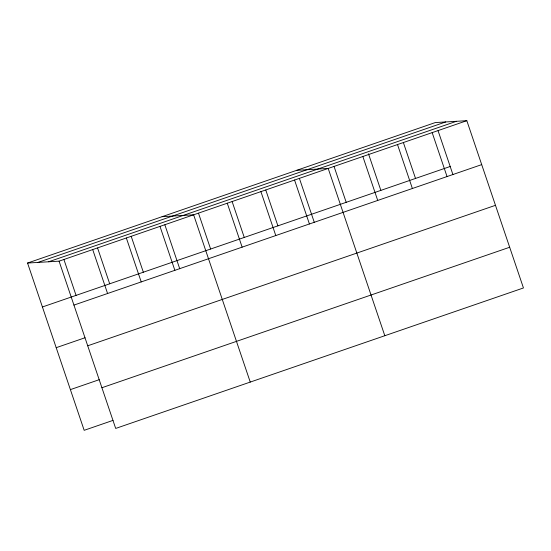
<?xml version="1.0" encoding="UTF-8"?>
<svg xmlns="http://www.w3.org/2000/svg" width="551" height="551" viewBox="0 0 551 551"><rect width="100%" height="100%" fill="white"/><g stroke="black" fill="none" stroke-linecap="round" stroke-linejoin="round"><path stroke-width="0.83" d="M27.55 263.041L435.311 122.563L466.828 120.683L523.45 287.959L115.689 428.437L59.067 261.16L27.55 263.041L84.172 430.317L113.003 420.385M37.95 262.421L445.711 121.943M48.667 261.78L456.428 121.303M59.067 261.16L466.828 120.683M42.42 306.976L450.188 166.498M73.937 305.096L481.698 164.618M56.202 347.681L85.033 337.749M87.712 345.794L495.48 205.316M70.39 389.619L99.228 379.68M101.907 387.732L509.675 247.254M296.672 170.328L328.189 168.441L384.812 335.717M162.111 216.688L193.628 214.8L250.25 382.077M438.066 130.704L452.943 174.639M432.17 132.619L447.04 176.554M403.408 142.64L415.523 178.441M397.512 144.562L412.382 188.497M368.474 153.77L380.865 190.384M362.847 156.505L377.724 200.44M334.085 166.526L346.207 202.32M299.427 178.462L314.304 222.404M294.551 180.032L309.421 223.968M265.789 190.054L277.904 225.855M260.905 191.624L275.782 235.559M232.15 201.645L244.265 237.44M227.267 203.209L242.137 247.144M198.505 213.23L210.627 249.031M164.866 224.822L179.736 268.764M159.99 226.392L174.86 270.327M131.228 236.413L143.343 272.208M126.344 237.977L141.221 281.912M97.582 247.998L109.704 283.799M92.706 249.569L107.576 293.504M63.944 259.59L76.059 295.391"/></g></svg>
